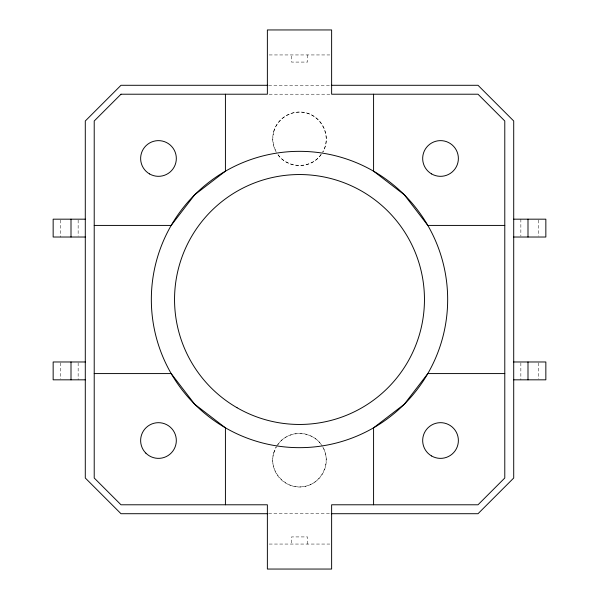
<?xml version="1.0" encoding="UTF-8"?>
<svg xmlns="http://www.w3.org/2000/svg" width="599" height="599" viewBox="0 0 599 599"><rect width="100%" height="100%" fill="white"/><g stroke="black" fill="none" stroke-linecap="round" stroke-linejoin="round"><path stroke-width="0.45" stroke-dasharray="3 2.25" d="M321.094 154.31C311.233 169.742 285.843 168.783 276.843 152.925M277.906 444.69C287.767 429.258 313.157 430.217 322.157 446.075M269.221 54.943L329.779 54.943M268.659 85.29L330.341 85.29M269.183 94.215L329.764 94.215M268.659 513.71L330.341 513.71M269.221 544.057L329.779 544.057M538.703 220.065L538.703 236.126M538.703 362.874L538.703 378.935M520.853 219.174L520.853 236.126M520.853 362.874L520.853 379.826M307.534 54.943L307.534 62.079L291.466 62.079L291.466 54.943M307.534 544.057L307.534 536.921L291.466 536.921L291.466 544.057M78.147 220.065L78.147 236.126M78.147 362.874L78.147 379.826M60.297 220.065L60.297 237.024M60.297 362.874L60.297 378.935M321.266 154.437A26.775 26.775 0 0 1 276.76 152.977M276.76 446.023A26.775 26.775 0 0 1 322.24 446.023M273.638 131.907L272.725 138.841L273.638 145.774L276.311 152.228A26.775 26.775 0 0 1 299.5 112.065C319.289 111.466 333.096 135.389 322.689 152.228A26.775 26.775 0 0 0 299.5 112.065C287.662 112.133 276.76 120.496 273.638 131.907M273.638 453.226C267.94 472.192 287.468 491.719 306.433 486.021C322.891 481.933 331.442 461.305 322.689 446.772A26.775 26.775 0 0 1 299.5 486.935A26.775 26.775 0 0 1 276.311 446.772L273.638 453.226"/><path stroke-width="0.9" d="M267.723 85.29L120.991 85.29L85.29 120.991L85.29 478.009L120.991 513.71L267.723 513.71M331.277 85.29L478.009 85.29L513.71 120.991L513.71 478.009L478.009 513.71L331.277 513.71M85.29 219.174L53.154 219.174L53.154 237.024L85.29 237.024M513.71 219.174L545.846 219.174L545.846 237.024L513.71 237.024M94.215 225.419L171.187 225.419L194.735 194.735L225.419 171.187L225.419 94.215M504.785 225.419L427.813 225.419L404.265 194.735L373.581 171.187L373.581 94.215M85.29 361.976L53.154 361.976L53.154 379.826L85.29 379.826M513.71 361.976L545.846 361.976L545.846 379.826L513.71 379.826M94.215 373.581L171.187 373.581L194.735 404.265L225.419 427.813L225.419 504.785M504.785 373.581L427.813 373.581L404.265 404.265L373.581 427.813L373.581 504.785M527.996 219.174L527.996 237.024M527.996 361.976L527.996 379.826M71.004 219.174L71.004 237.024M71.004 361.976L71.004 379.826M120.991 94.215L94.215 120.991L94.215 478.009L120.991 504.785L267.371 504.785L267.371 569.05L331.629 569.05L331.629 504.785L478.009 504.785L504.785 478.009L504.785 120.991L478.009 94.215L331.629 94.215L331.629 29.95L267.371 29.95L267.371 94.215L120.991 94.215M225.419 427.813A148.163 148.163 0 0 0 447.663 299.5A148.163 148.163 0 0 0 225.419 171.187A148.163 148.163 0 0 0 225.419 427.813M237.024 407.717A124.959 124.959 0 0 0 424.459 299.5A124.959 124.959 0 0 0 237.024 191.283A124.959 124.959 0 0 0 237.024 407.717M145.857 453.144A17.85 17.85 0 0 0 175.717 445.139A17.85 17.85 0 0 0 153.861 423.283A17.85 17.85 0 0 0 145.857 453.144M431.594 455.981A17.85 17.85 0 0 0 458.377 440.52A17.85 17.85 0 0 0 431.594 425.065A17.85 17.85 0 0 0 431.594 455.981M431.594 173.935A17.85 17.85 0 0 0 458.377 158.48A17.85 17.85 0 0 0 431.594 143.019A17.85 17.85 0 0 0 431.594 173.935M149.555 173.935A17.85 17.85 0 0 0 176.331 158.48A17.85 17.85 0 0 0 149.555 143.019A17.85 17.85 0 0 0 149.555 173.935"/></g></svg>
